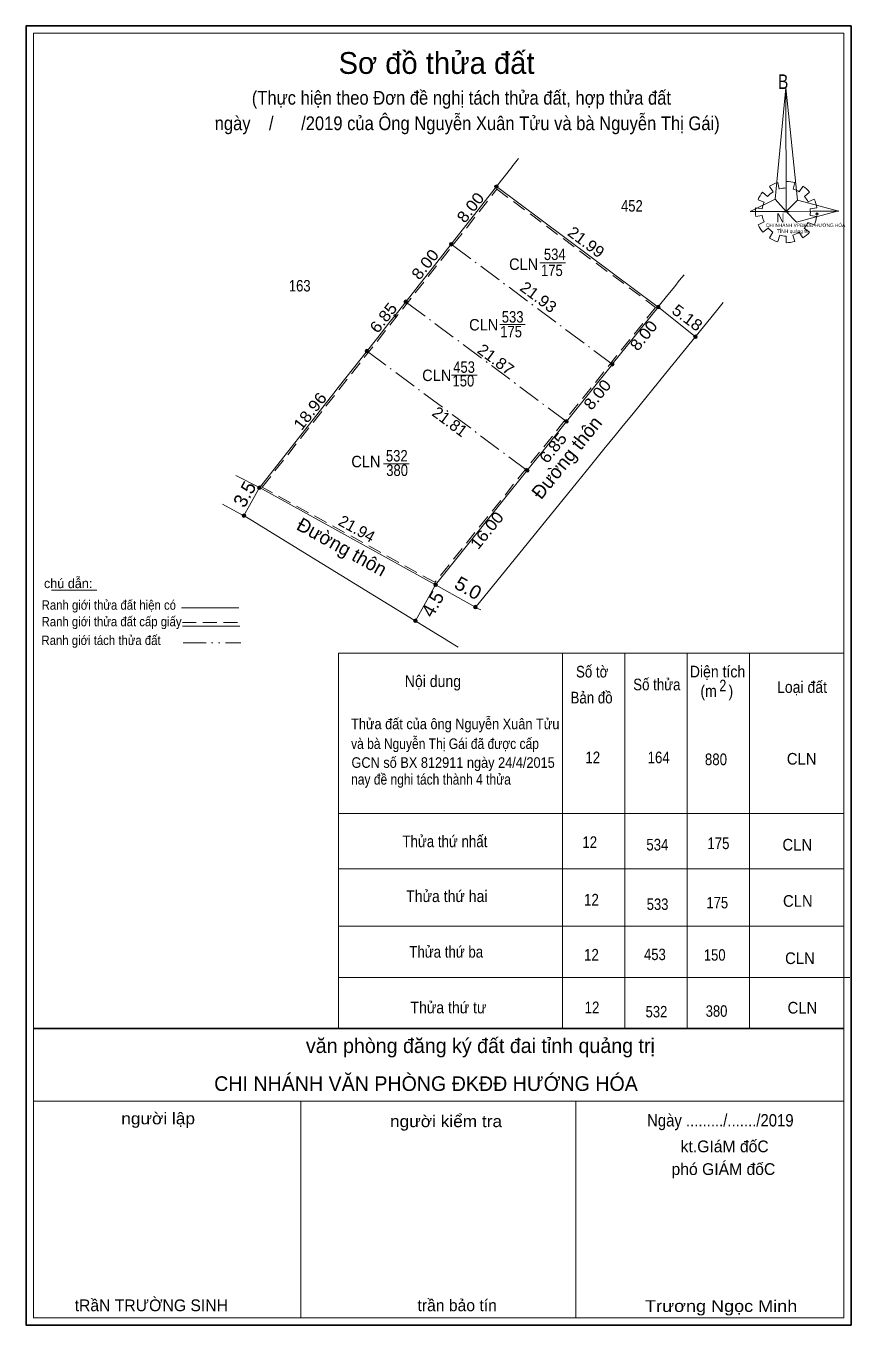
# Model space of a CAD drawing. Header units: metres. Extents: x 551540 to 551982, y 1840033 to 1840773.
# Drawn here: x 551891.8 to 551981.8, y 1840630.8 to 1840772.6 of the extents above; entities that cross this region are included whole.
import ezdxf
from ezdxf.enums import TextEntityAlignment as Align

# ---------------------------------------------------------------- set-up
doc = ezdxf.new("R2010")
doc.units = ezdxf.units.M
doc.header["$LTSCALE"] = 0.5
doc.header["$PDMODE"] = 32
doc.header["$PDSIZE"] = 0.25
for name, pattern in [('DASH_DOUBLE_DOT', [9.2, 5, -1.2, 0.3, -1.2, 0.3, -1.2]), ('DOT_DASHED', [7.7, 5, -1.2, 0.3, -1.2]), ('MEDIUM_DASHED', [4.5, 3, -1.5])]:
    doc.linetypes.add(name, pattern=pattern)
for name, color, linetype, lineweight in [('1', 7, 'Continuous', 13), ('10', 7, 'Continuous', 13), ('17', 7, 'Continuous', 13), ('23', 7, 'Continuous', 13), ('5', 7, 'Continuous', 13), ('6', 7, 'Continuous', 13), ('63', 7, 'Continuous', 13)]:
    doc.layers.add(name, color=color, linetype=linetype, lineweight=lineweight)
doc.layers.add('7', color=7, linetype='Continuous')

msp = doc.modelspace()

# ---------------------------------------------------------------- hatches: boundary and pattern name
at = {"layer": '63'}
for points in [[(551943.37, 1840755.03, 1), (551942.97, 1840755.03, 1)], [(551938.43, 1840748.74, 1), (551938.03, 1840748.74, 1)], [(551933.48, 1840742.46, 1), (551933.08, 1840742.46, 1)], [(551961.02, 1840741.89, 1), (551960.62, 1840741.89, 1)], [(551965.07, 1840738.64, 1), (551964.67, 1840738.64, 1)], [(551929.24, 1840737.08, 1), (551928.84, 1840737.08, 1)], [(551956.01, 1840735.65, 1), (551955.61, 1840735.65, 1)], [(551951.01, 1840729.41, 1), (551950.61, 1840729.41, 1)], [(551946.73, 1840724.05, 1), (551946.33, 1840724.05, 1)], [(551917.51, 1840722.17, 1), (551917.11, 1840722.17, 1)], [(551915.81, 1840719.12, 1), (551915.41, 1840719.12, 1)], [(551936.72, 1840711.57, 1), (551936.32, 1840711.57, 1)], [(551941.08, 1840709.13, 1), (551940.68, 1840709.13, 1)], [(551934.53, 1840707.64, 1), (551934.13, 1840707.64, 1)]]:
    msp.add_hatch(color=256, dxfattribs=at).paths.add_polyline_path(points)

# ---------------------------------------------------------------- linework, layer by layer
at = {"layer": '1'}
for p, q in [((551973.85, 1840755.47), (551974.03, 1840754.77)), ((551974.77, 1840754.88), (551974.79, 1840755.61)), ((551975.73, 1840755.47), (551975.55, 1840754.74)), ((551938.22, 1840748.75), (551943.17, 1840755.03)), ((551972.19, 1840754.43), (551972.74, 1840753.95)), ((551973.35, 1840754.47), (551972.96, 1840755.06)), ((551976.21, 1840754.47), (551976.6, 1840755.06)), ((551977.32, 1840754.43), (551976.78, 1840753.97)), ((551971.43, 1840752.72), (551972.15, 1840752.6)), ((551972.37, 1840753.33), (551971.72, 1840753.61)), ((551977.17, 1840753.36), (551977.82, 1840753.67)), ((551978.13, 1840752.72), (551977.39, 1840752.6)), ((551972.15, 1840751.88), (551971.43, 1840751.76)), ((551971.72, 1840750.87), (551972.37, 1840751.19)), ((551974.42, 1840752.29), (551975.12, 1840752.29)), ((551977.39, 1840751.88), (551978.13, 1840751.76)), ((551972.81, 1840750.51), (551972.24, 1840750.05)), ((551972.96, 1840749.44), (551973.33, 1840750.08)), ((551976.6, 1840749.44), (551976.21, 1840750.05)), ((551976.73, 1840750.51), (551977.32, 1840750.08)), ((551977.85, 1840750.85), (551977.13, 1840751.12)), ((551974.07, 1840749.74), (551973.85, 1840749.03)), ((551974.77, 1840748.92), (551974.77, 1840749.62)), ((551975.49, 1840749.74), (551975.71, 1840749.05)), ((551960.82, 1840741.89), (551955.81, 1840735.65)), ((551925.95, 1840704.09), (551981.05, 1840704.09)), ((551925.95, 1840704.09), (551925.95, 1840663.13)), ((551950.37, 1840704.09), (551950.37, 1840663.13)), ((551957.16, 1840704.09), (551957.16, 1840663.13)), ((551963.96, 1840704.09), (551963.96, 1840663.13)), ((551970.76, 1840704.09), (551970.76, 1840663.13)), ((551925.95, 1840686.62), (551981.05, 1840686.62)), ((551925.95, 1840680.55), (551981.05, 1840680.55)), ((551925.95, 1840674.32), (551981.05, 1840674.32)), ((551925.95, 1840668.69), (551981.73, 1840668.69)), ((551891.84, 1840662.36), (551891.84, 1840630.77)), ((551892.65, 1840655.19), (551981.05, 1840655.19)), ((551921.84, 1840655.19), (551921.84, 1840631.57)), ((551951.84, 1840655.19), (551951.84, 1840631.57))]:
    msp.add_line(p, q, dxfattribs=at)
at = {"layer": '1', "linetype": 'DOT_DASHED'}
msp.add_line((551955.81, 1840735.65), (551938.22, 1840748.75), dxfattribs=at)
at = {"layer": '1', "lineweight": 35}
msp.add_line((551892.65, 1840663.13), (551981.05, 1840663.13), dxfattribs=at)
at = {"layer": '1'}
for points in [[(551891.84, 1840630.77), (551891.84, 1840772.57), (551981.84, 1840772.57), (551981.84, 1840630.77)], [(551891.84, 1840630.77), (551891.84, 1840772.57), (551981.84, 1840772.57), (551981.84, 1840630.77)], [(551974.73, 1840765.81), (551974.77, 1840752.31), (551973.59, 1840753.65)], [(551974.73, 1840765.81), (551974.77, 1840752.31), (551976.01, 1840753.56)], [(551970.84, 1840752.31), (551973.59, 1840753.65), (551974.77, 1840752.31)], [(551980.53, 1840752.35), (551974.77, 1840752.31), (551976.01, 1840753.56)], [(551980.48, 1840752.38), (551975.9, 1840751.15), (551974.77, 1840752.31)]]:
    msp.add_lwpolyline(points, close=True, dxfattribs=at)
at = {"layer": '1', "linetype": 'MEDIUM_DASHED'}
msp.add_lwpolyline([(551943.22, 1840754.75), (551960.53, 1840741.85), (551936.46, 1840711.84), (551917.61, 1840722.23)], close=True, dxfattribs=at)
at = {"layer": '1'}
for centre, major_axis, start_param, end_param in [((551974.7803, 1840752.2616), (3.3649, 0), 1.84955988, 2.13900916), ((551974.7803, 1840752.2616), (3.3649, 0), 1.27924208, 1.56332225), ((551974.7803, 1840752.2616), (3.3649, 0), 2.43958176, 2.72400246), ((551974.7803, 1840752.2616), (2.6372, 0), 2.13373541, 2.44496261), ((551974.7803, 1840752.2616), (2.6372, 0), 1.56985589, 1.85611068), ((551974.7803, 1840752.2616), (2.6372, 0), 1.00270906, 1.2755622), ((551974.7803, 1840752.2616), (3.3649, 0), 0.71056237, 0.99687234), ((551974.7803, 1840752.2616), (3.3649, 0), 3.00667928, 3.29139349), ((551974.7803, 1840752.2616), (2.6372, 0), 2.72368549, 3.01515824), ((551974.7803, 1840752.2616), (2.6372, 0), 0.42678376, 0.70646463), ((551974.7803, 1840752.2616), (2.6372, 0), 6.13558388, 6.41618463), ((551974.7803, 1840752.2616), (3.3649, 0), 0.1390515, 0.43393316), ((551974.7803, 1840752.2616), (2.6372, 0), 3.28229955, 3.56105054), ((551974.7803, 1840752.2616), (3.3649, 0), 5.85230288, 6.13839648), ((551974.7803, 1840752.2616), (3.3649, 0), 3.56988637, 3.85691866), ((551974.7803, 1840752.2616), (2.6372, 0), 3.86077574, 4.13258255), ((551974.7803, 1840752.2616), (2.6372, 0), 4.99087134, 5.28933161), ((551974.7803, 1840752.2616), (3.3649, 0), 5.28561416, 5.56798705), ((551974.7803, 1840752.2616), (2.6372, 0), 5.56137327, 5.83951437), ((551974.761, 1840752.2416), (3.3649, 0), 4.1470906, 4.43659307), ((551974.7803, 1840752.2616), (2.6372, 0), 4.43854677, 4.71314001), ((551974.7803, 1840752.2616), (3.3649, 0), 4.71301008, 4.99761054)]:
    msp.add_ellipse(centre, major_axis=major_axis, ratio=0.995001, start_param=start_param, end_param=end_param, dxfattribs=at)
msp.add_point((551978.13, 1840752.04), dxfattribs=at)
at = {"layer": '10'}
for p, q in [((551944.84, 1840757.15), (551943.17, 1840755.03)), ((551944.84, 1840757.15), (551943.17, 1840755.03)), ((551944.86, 1840757.18), (551944.84, 1840757.15)), ((551944.86, 1840757.18), (551944.84, 1840757.15)), ((551945.59, 1840758.1), (551944.86, 1840757.18)), ((551960.82, 1840741.89), (551943.18, 1840755.03)), ((551938.23, 1840748.74), (551935.74, 1840745.58)), ((551934.37, 1840743.85), (551932.1, 1840740.96)), ((551931.43, 1840740.12), (551930.22, 1840738.58)), ((551932.1, 1840740.96), (551931.43, 1840740.12)), ((551925.91, 1840733.1), (551925.43, 1840732.5)), ((551925.43, 1840732.5), (551917.31, 1840722.17)), ((551914.74, 1840723.49), (551917.3, 1840722.18)), ((551917.3, 1840722.18), (551936.51, 1840711.58))]:
    msp.add_line(p, q, dxfattribs=at)
at = {"layer": '10', "linetype": 'DOT_DASHED'}
for p, q in [((551950.81, 1840729.4), (551933.28, 1840742.46)), ((551946.53, 1840724.05), (551929.04, 1840737.08))]:
    msp.add_line(p, q, dxfattribs=at)
at = {"layer": '10'}
for points in [[(551935.74, 1840745.58), (551934.73, 1840744.3), (551934.37, 1840743.85)], [(551930.22, 1840738.58), (551929.92, 1840738.2), (551925.91, 1840733.1)]]:
    msp.add_lwpolyline(points, dxfattribs=at)
msp.add_point((551932.1, 1840740.96), dxfattribs=at)
at = {"layer": '17'}
msp.add_line((551894.61, 1840710.97), (551899.58, 1840710.97), dxfattribs=at)
at = {"layer": '23'}
for p, q in [((551961.86, 1840743.21), (551962.62, 1840744.15)), ((551962.23, 1840743.67), (551962.62, 1840744.15)), ((551962.62, 1840744.15), (551963.12, 1840744.78)), ((551962.62, 1840744.15), (551963.12, 1840744.78)), ((551963.12, 1840744.78), (551963.63, 1840745.41)), ((551963.12, 1840744.78), (551963.63, 1840745.41)), ((551960.81, 1840741.9), (551961.86, 1840743.21)), ((551960.81, 1840741.9), (551961.86, 1840743.21)), ((551961.86, 1840743.21), (551962.23, 1840743.67)), ((551967.92, 1840742.39), (551967.47, 1840741.84)), ((551950.82, 1840729.4), (551955.82, 1840735.64)), ((551961.62, 1840734.63), (551958.07, 1840730.26)), ((551958.07, 1840730.26), (551956.86, 1840728.78)), ((551949.39, 1840727.62), (551950.82, 1840729.4)), ((551948.21, 1840726.15), (551949.01, 1840727.14)), ((551949.01, 1840727.14), (551949.39, 1840727.62)), ((551956.26, 1840728.04), (551954.89, 1840726.36)), ((551947.69, 1840725.49), (551948.21, 1840726.15)), ((551917.3, 1840722.18), (551936.51, 1840711.58)), ((551952, 1840722.8), (551941.3, 1840709.63)), ((551915.62, 1840719.11), (551913.28, 1840720.38)), ((551934.33, 1840707.64), (551936.51, 1840711.58)), ((551934.33, 1840707.64), (551936.51, 1840711.58)), ((551936.51, 1840711.58), (551939.91, 1840709.67)), ((551936.51, 1840711.58), (551939.91, 1840709.67)), ((551939.91, 1840709.67), (551940.88, 1840709.13)), ((551939.91, 1840709.67), (551940.88, 1840709.13)), ((551940.88, 1840709.13), (551940.89, 1840709.12)), ((551940.88, 1840709.13), (551940.89, 1840709.12)), ((551941.3, 1840709.63), (551940.89, 1840709.12)), ((551940.89, 1840709.12), (551941.22, 1840708.94)), ((551941.22, 1840708.94), (551941.45, 1840708.82)), ((551936.74, 1840706.15), (551937.64, 1840705.6)), ((551937.64, 1840705.6), (551937.8, 1840705.5)), ((551937.8, 1840705.5), (551939, 1840704.77)), ((551937.8, 1840705.5), (551939, 1840704.77))]:
    msp.add_line(p, q, dxfattribs=at)
for points in [[(551967.47, 1840741.84), (551966.56, 1840740.72), (551961.62, 1840734.63)], [(551956.86, 1840728.78), (551956.69, 1840728.58), (551956.26, 1840728.04)], [(551954.89, 1840726.36), (551953.44, 1840724.57), (551952, 1840722.8)], [(551936.52, 1840711.57), (551944.53, 1840721.56), (551947.69, 1840725.49)], [(551915.61, 1840719.12), (551916.23, 1840720.23), (551917.3, 1840722.18)], [(551915.61, 1840719.12), (551916.23, 1840720.23), (551917.3, 1840722.18)], [(551915.61, 1840719.12), (551922.52, 1840714.88), (551936.74, 1840706.15)], [(551915.61, 1840719.12), (551922.52, 1840714.88), (551936.74, 1840706.15)], [(551940.89, 1840709.12), (551941.22, 1840708.94), (551941.45, 1840708.82)], [(551936.74, 1840706.15), (551937.64, 1840705.6), (551937.8, 1840705.5)]]:
    msp.add_lwpolyline(points, dxfattribs=at)
msp.add_point((551917.3, 1840722.18), dxfattribs=at)
at = {"layer": '5', "lineweight": 35}
msp.add_lwpolyline([(551891.85, 1840772.57), (551981.85, 1840772.57), (551981.85, 1840630.77), (551891.85, 1840630.77)], close=True, dxfattribs=at)
at = {"layer": '5'}
msp.add_lwpolyline([(551892.65, 1840771.77), (551981.05, 1840771.77), (551981.05, 1840631.57), (551892.65, 1840631.57)], close=True, dxfattribs=at)
at = {"layer": '6'}
for p, q in [((551908.8, 1840709.05), (551915.07, 1840709.05)), ((551908.9, 1840707.04), (551915.16, 1840707.04))]:
    msp.add_line(p, q, dxfattribs=at)
at = {"layer": '6', "linetype": 'MEDIUM_DASHED'}
msp.add_line((551908.9, 1840707.46), (551915.21, 1840707.46), dxfattribs=at)
at = {"layer": '63'}
for p, q in [((551947.91, 1840746.71), (551950.69, 1840746.71)), ((551964.87, 1840738.64), (551960.83, 1840741.88)), ((551943.52, 1840739.99), (551946.3, 1840739.99)), ((551938.28, 1840734.47), (551941.06, 1840734.47)), ((551930.86, 1840724.78), (551933.64, 1840724.78))]:
    msp.add_line(p, q, dxfattribs=at)
at = {"layer": '63', "linetype": 'DASH_DOUBLE_DOT'}
msp.add_line((551908.99, 1840705.23), (551915.29, 1840705.23), dxfattribs=at)
at = {"layer": '63'}
for centre in [(551943.17, 1840755.03), (551938.23, 1840748.74), (551933.28, 1840742.46), (551960.82, 1840741.89), (551964.87, 1840738.64), (551929.04, 1840737.08), (551955.81, 1840735.65), (551950.81, 1840729.41), (551946.53, 1840724.05), (551917.31, 1840722.17), (551915.61, 1840719.12), (551936.52, 1840711.57), (551940.88, 1840709.13), (551934.33, 1840707.64)]:
    msp.add_circle(centre, 0.2, dxfattribs=at)

# ---------------------------------------------------------------- texts
at = {"layer": '1'}
msp.add_text('Sơ đồ thửa đất', height=2.38, dxfattribs=at).set_placement((551936.63, 1840767.34), align=Align.CENTER)
for s, height, width, p in [('B', 1.585, 0.8, (551973.88, 1840765.7)), ('N', 0.9904, 0.9, (551973.72, 1840751.13)), ('CHI NHÁNH VPĐKĐĐ-HƯỚNG HÓA', 0.3749, 0.95, (551972.57, 1840750.63)), ('TỈNH quảng trị', 0.375, 1.05, (551973.78, 1840749.98))]:
    msp.add_text(s, height=height, dxfattribs=dict(at, width=width)).set_placement(p)
for s, width, p in [('452', 0.85, (551957.945, 1840752.31)), ('CLN', 0.95, (551946.135, 1840745.94)), ('534', 0.85, (551949.53, 1840747.02)), ('175', 0.85, (551949.215, 1840745.27)), ('163', 0.85, (551921.705, 1840743.59)), ('533', 0.85, (551944.935, 1840740.19)), ('CLN', 0.95, (551941.775, 1840739.33)), ('175', 0.85, (551944.765, 1840738.58)), ('453', 0.85, (551939.635, 1840734.71)), ('CLN', 0.95, (551936.655, 1840733.81)), ('150', 0.85, (551939.56, 1840733.22)), ('CLN', 0.95, (551928.925, 1840724.4)), ('532', 0.85, (551932.295, 1840725.03)), ('380', 0.85, (551932.33, 1840723.45)), ('175', 0.85, (551967.265, 1840676.25)), ('533', 0.85, (551960.745, 1840676.08)), ('453', 0.85, (551960.455, 1840670.6)), ('150', 0.85, (551966.98, 1840670.54)), ('532', 0.85, (551960.625, 1840664.35)), ('380', 0.85, (551967.18, 1840664.42))]:
    msp.add_text(s, height=1.25, dxfattribs=dict(at, width=width)).set_placement(p, align=Align.CENTER)
for s, height, p in [('văn phòng đăng ký đất đai tỉnh quảng trị', 1.6, (551960.45, 1840660.46)), ('CHI NHÁNH VĂN PHÒNG ĐKĐĐ HƯỚNG HÓA', 1.6, (551958.59, 1840656.32)), ('kt.GIáM đốC', 1.28, (551972.87, 1840649.63)), ('phó GIÁM đốC', 1.28, (551973.59, 1840647.15)), ('tRầN TRƯỜNG SINH', 1.28, (551913.87, 1840632.28)), ('trần bảo tín', 1.28, (551943.21, 1840632.28))]:
    msp.add_text(s, height=height, dxfattribs=at).set_placement(p, align=Align.RIGHT)
for s, width, p in [('người lập', 1.1, (551910.28, 1840652.68)), ('người kiểm tra', 1.1, (551943.78, 1840652.37)), ('Trương Ngọc Minh', 1.15, (551975.99, 1840632.2))]:
    msp.add_text(s, height=1.28, dxfattribs=dict(at, width=width)).set_placement(p, align=Align.RIGHT)
at = {"layer": '23'}
for s, rotation, p in [('Đường thôn', 51.269, (551951.419, 1840724.9907)), ('3.5', 61.089, (551916.3535, 1840721.1024)), ('Đường thôn', 330.885, (551925.9401, 1840715.0528)), ('4.5', 61.044, (551936.8646, 1840709.1119))]:
    msp.add_text(s, height=1.5, rotation=rotation, dxfattribs=at).set_placement(p, align=Align.CENTER)
at = {"layer": '23', "width": 1.05}
msp.add_text('5.0', height=1.5, rotation=330.68, dxfattribs=at).set_placement((551939.7177, 1840710.5594), align=Align.CENTER)
msp.add_text('5.0', height=1.5, rotation=330.68, dxfattribs=at).set_placement((551939.7177, 1840710.5594), align=Align.CENTER)
at = {"layer": '6'}
msp.add_text('chú dẫn:', height=1.029, dxfattribs=at).set_placement((551893.8, 1840711.21))
for s, height, width, p in [('Ranh giới thửa đất hiện có ', 1.029, 0.9, (551893.55, 1840708.85)), ('Ranh giới thửa đất cấp giấy', 1.029, 0.9, (551893.54, 1840707.04)), ('Ranh giới tách thửa đất', 1.029, 0.9, (551893.53, 1840705)), ('Nội dung', 1.274, 0.9, (551933.17, 1840700.41)), ('Số tờ', 1.274, 0.85, (551951.85, 1840701.45)), ('Diện tích', 1.274, 0.9, (551964.26, 1840701.46)), ('Số thửa', 1.274, 0.85, (551958.09, 1840700.05)), ('(m   )', 1.274, 0.9, (551965.42, 1840699.34)), ('2', 1.274, 0.8, (551967.49, 1840699.94)), ('Loại đất', 1.274, 0.9, (551973.78, 1840699.77)), ('Bản đồ', 1.274, 0.85, (551951.25, 1840698.62)), ('Thửa đất của ông Nguyễn Xuân Tửu', 1.155, 0.9, (551927.31, 1840695.81)), ('và bà Nguyễn Thị Gái đã được cấp ', 1.155, 0.85, (551927.31, 1840693.65)), ('12', 1.274, 0.85, (551952.87, 1840692.09)), ('164', 1.274, 0.85, (551959.66, 1840692.09)), ('880', 1.274, 0.85, (551965.91, 1840691.88)), ('CLN', 1.274, 0.95, (551974.85, 1840691.94)), ('GCN số BX 812911 ngày 24/4/2015', 1.155, 0.9, (551927.35, 1840691.59)), ('nay đề nghi tách thành 4 thửa', 1.154, 0.85, (551927.31, 1840689.76)), ('Thửa thứ nhất', 1.274, 0.85, (551932.91, 1840682.93)), ('12', 1.274, 0.85, (551952.54, 1840682.84)), ('534', 1.27, 0.85, (551959.52, 1840682.57)), ('175', 1.27, 0.85, (551966.18, 1840682.72)), ('CLN', 1.274, 0.95, (551974.37, 1840682.56)), ('Thửa thứ hai', 1.274, 0.9, (551933.32, 1840676.94)), ('12', 1.274, 0.85, (551952.73, 1840676.56)), ('CLN', 1.274, 0.95, (551974.43, 1840676.42)), ('Thửa thứ ba', 1.274, 0.85, (551933.66, 1840670.87)), ('12', 1.274, 0.85, (551952.73, 1840670.55)), ('CLN', 1.274, 0.95, (551974.66, 1840670.17)), ('Thửa thứ tư', 1.274, 0.9, (551933.79, 1840664.79)), ('12', 1.274, 0.85, (551952.79, 1840664.8)), ('CLN', 1.274, 0.95, (551974.93, 1840664.77))]:
    msp.add_text(s, height=height, dxfattribs=dict(at, width=width)).set_placement(p)
at = {"layer": '6', "width": 0.9}
msp.add_text('Ngày ........./......./2019', height=1.35, dxfattribs=at).set_placement((551967.595, 1840652.44), align=Align.CENTER)
at = {"layer": '63'}
for s, rotation, width, p in [('8.00', 51.754, 1.1, (551940.823, 1840752.3681)), ('21.99', 323.339, 1.05, (551952.5818, 1840748.484)), ('8.00', 51.754, 1.1, (551935.873, 1840746.1581)), ('21.93', 323.323, 1.05, (551947.3817, 1840742.4782)), ('6.85', 51.758, 1.1, (551931.321, 1840740.3331)), ('5.18', 323.339, 1.1, (551963.6218, 1840740.227)), ('8.00', 51.34, 1.1, (551959.7117, 1840738.3896)), ('21.87', 323.329, 1.05, (551942.7267, 1840735.6647)), ('8.00', 51.295, 1.1, (551954.6633, 1840731.9392)), ('18.96', 51.807, 1.1, (551923.3228, 1840730.1386)), ('6.85', 51.275, 1.1, (551949.828, 1840726.119)), ('16.00', 51.267, 1.1, (551942.6109, 1840717.119))]:
    msp.add_text(s, height=1.25, rotation=rotation, dxfattribs=dict(at, width=width)).set_placement(p, align=Align.CENTER)
for s, rotation, p in [('21.81', 323.314, (551937.7116, 1840728.8802)), ('21.94', 331.11, (551927.6331, 1840717.1454))]:
    msp.add_text(s, height=1.25, rotation=rotation, dxfattribs=at).set_placement(p, align=Align.CENTER)
at = {"layer": '7', "width": 0.9}
for s, p in [('(Thực hiện theo Đơn đề nghị tách thửa đất, hợp thửa đất ', (551939.595, 1840763.98)), ('ngày    /      /2019 của Ông Nguyễn Xuân Tửu và bà Nguyễn Thị Gái)', (551939.975, 1840761.2))]:
    msp.add_text(s, height=1.5, dxfattribs=at).set_placement(p, align=Align.CENTER)

doc.saveas('drawing.dxf')
